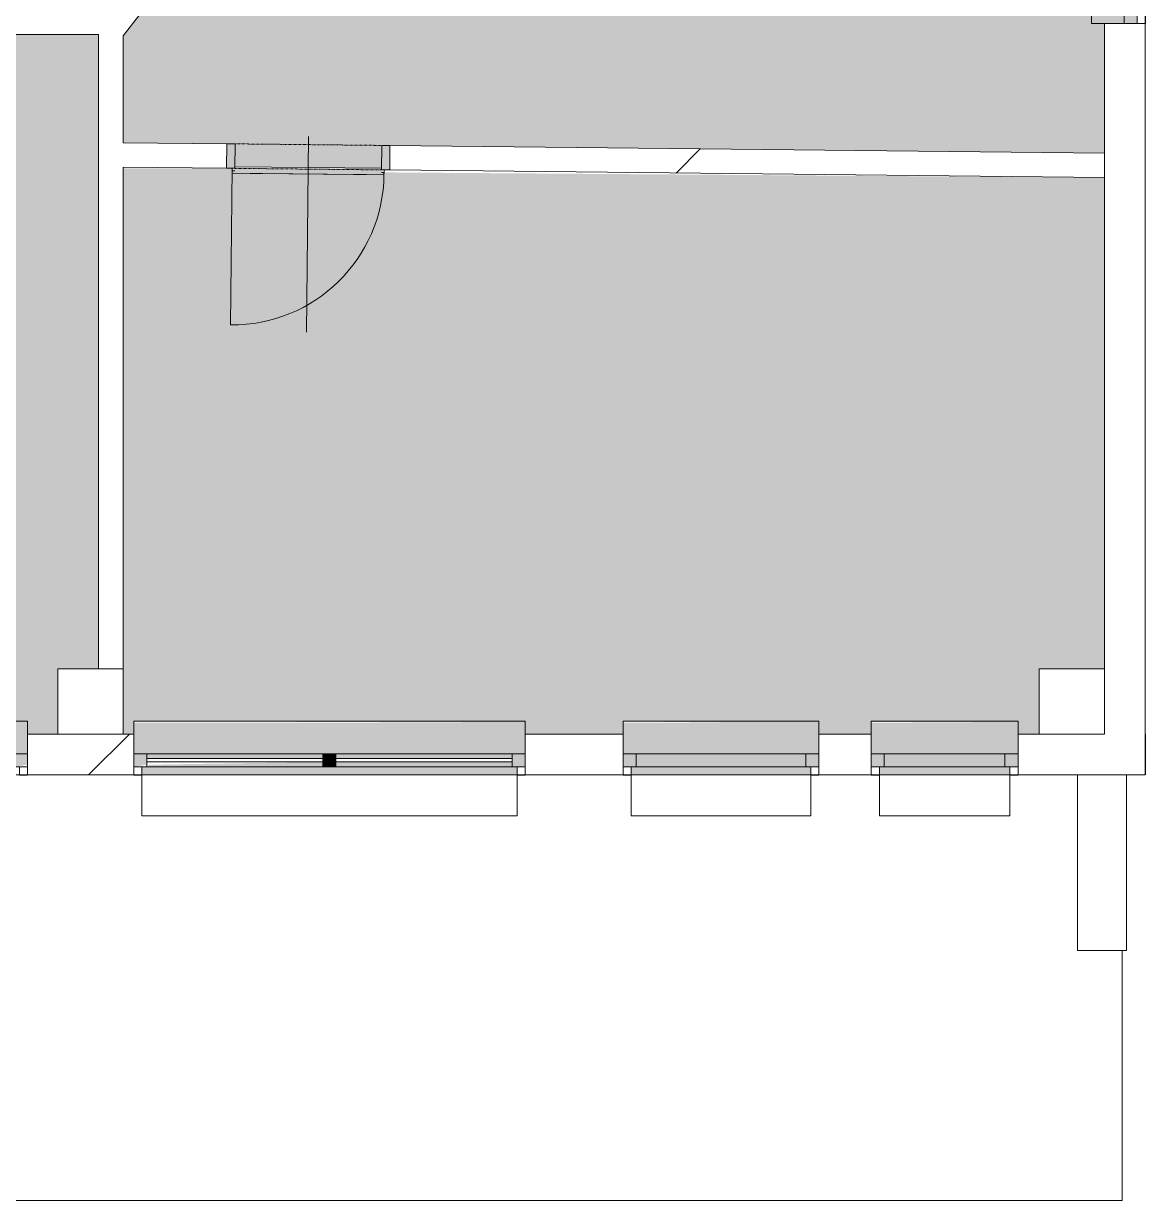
# Model space of a CAD drawing. Header units: millimetres. Extents: x -3281 to 232784, y -45352 to 20466.
# Drawn here: x 172682 to 179558, y -31577 to -24364 of the extents above; entities that cross this region are included whole.
import ezdxf

# ---------------------------------------------------------------- set-up
doc = ezdxf.new("R2010")
doc.units = ezdxf.units.MM
doc.linetypes.add('Čerchovaná se dvěma tečkami', pattern=[2.59, 1, -0.53, 0, -0.53, 0, -0.53])
for name, color, linetype, lineweight in [('A-DETL-THIN', 151, 'Continuous', 13), ('A-DOOR', 31, 'Continuous', 13), ('A-DOOR-FRAM', 31, 'Continuous', 25), ('A-FLOR', 192, 'Continuous', 13), ('A-GENM', 13, 'Continuous', 13), ('A-GLAZ', 151, 'Continuous', 13), ('A-WALL', 113, 'Continuous', 13), ('Q-SPCQ', 91, 'Continuous', 13), ('S-COLS', 52, 'Continuous', 13)]:
    doc.layers.add(name, color=color, linetype=linetype, lineweight=lineweight)
doc.layers.add('A-WALL-PATT', color=111, linetype='Continuous')
pattern_1 = [(45, (173081, -28969), (-5747.4, 5747.4), []), (360, (182239, -26277), (5747.4, 5747.4), [1016, -10478.7]), (45, (183255, -26277), (-5747.4, 5747.4), [1016, -7112]), (90, (183973, -25559), (-5747.4, 5747.4), [1016, -10478.7]), (135, (183973, -24543), (-5747.4, -5747.4), [1016, -7112]), (360, (182239, -23824.3), (5747.4, 5747.4), [1016, -10478.7]), (45, (181520.4, -24543), (-5747.4, 5747.4), [1016, -7112]), (90, (181520.4, -25559), (-5747.4, 5747.4), [1016, -10478.7]), (135, (182239, -26277), (-5747.4, -5747.4), [1016, -7112]), (45, (184902, -22895.5), (-5747.4, 5747.4), [2032, -6096])]
pattern_2 = [(45, (83167, 0), (-7184.2, 7184.2), []), (45, (86041, 0), (-7184.2, 7184.2), []), (45, (91788, 0), (-4310.5, 10057.9), [4064, -2032, 67.06, -1964.94])]

# ---------------------------------------------------------------- blocks, each defined once
blk = doc.blocks.new('OKNO_1k_nadsvetlik - OKNO_1k_nadsvetlik_1500x1800-1969463-Mapka _ závislý 11')
at = {"layer": 'A-GLAZ', "lineweight": 9}
h = blk.add_hatch(color=256, dxfattribs=at)
h.paths.add_polyline_path([(-750, -75), (-670, -75), (-670, 5), (-750, 5)])
h.paths.add_polyline_path([(670, -75), (750, -75), (750, 5), (670, 5)])
blk.add_hatch(color=256, dxfattribs=at).paths.add_polyline_path([(670, 5), (-670, 5), (-670, -75), (670, -75)])
for p, q in [((-750, 5), (-670, 5)), ((670, 5), (-670, 5)), ((-670, 5), (-670, -75)), ((670, 5), (750, 5)), ((670, -75), (670, 5)), ((-750, -75), (-700, -75)), ((-670, -75), (-750, -75)), ((-700, -126), (-750, -126)), ((-700, -75), (-700, -125)), ((-670, -75), (670, -75)), ((750, -75), (670, -75)), ((700, -75), (750, -75)), ((700, -125), (700, -75)), ((750, -126), (700, -126))]:
    blk.add_line(p, q, dxfattribs=at)
blk = doc.blocks.new('parapet s nosem_vnitní - parapet s nosem_vnitní-1280316-Mapka _ závislý 11')
at = {"layer": 'A-GENM', "lineweight": 9}
for points in [[(-750, 198.7), (-750, 190), (750, 198.7)], [(-750, 190), (-750, 0), (750, 0), (750, 190)]]:
    blk.add_hatch(color=151, dxfattribs=at).paths.add_polyline_path(points)
for p, q in [((750, 200), (-750, 200)), ((-750, 200), (-750, 190)), ((750, 200), (-750, 200)), ((-750, 120), (-750, 190)), ((750, 190), (750, 200)), ((750, 190), (750, 120))]:
    blk.add_line(p, q, dxfattribs=at)
blk = doc.blocks.new('OKNO_2k_nadsvetlik - OKNO_2k_nadsvetlik 2400 x 1850-1972488-Mapka _ závislý 11')
at = {"layer": 'A-GLAZ', "lineweight": 9}
h = blk.add_hatch(color=256, dxfattribs=at)
h.paths.add_polyline_path([(1129.1, 75), (1120, 75), (1129.1, -5), (1200, -5), (1200, 75)])
h.paths.add_polyline_path([(-1120, 75), (-1200, 62.3), (-1200, -5), (-1120, -5), (-1120, 62.3)])
h = blk.add_hatch(color=256, dxfattribs=at)
h.paths.add_polyline_path([(40, 75), (40, 45), (1120, 45), (1120, 75)])
h.paths.add_polyline_path([(-1120, 75), (-1120, 45), (-40, 45), (-40, 75), (-925, 75)])
h.paths.add_polyline_path([(-40, 25), (-1120, 25), (-1120, -5), (-40, -5)])
h.paths.add_polyline_path([(1120, 25), (40, 25), (40, -5), (1120, -5)])
blk.add_hatch(color=256, dxfattribs=at).paths.add_polyline_path([(-40, -5), (40, -5), (40, 75), (-40, 75)])
for p, q in [((-1150, 126), (-1200, 126)), ((-1200, 75), (-1150, 75)), ((-1120, 75), (-1200, 75)), ((-1150, 75), (-1150, 125)), ((-1120, -5), (-1120, 75)), ((-40, 75), (-1120, 75)), ((40, 75), (-40, 75)), ((-40, 75), (-40, -5)), ((1120, 75), (40, 75)), ((40, -5), (40, 75)), ((1200, 75), (1120, 75)), ((1120, 75), (1120, -5)), ((1200, 126), (1150, 126)), ((1150, 125), (1150, 75)), ((1150, 75), (1200, 75)), ((-40, 45), (-1120, 45)), ((-1120, 45), (-1120, 25)), ((-1120, 25), (-40, 25)), ((-40, 25), (-40, 45)), ((1120, 45), (40, 45)), ((40, 45), (40, 25)), ((40, 25), (1120, 25)), ((1120, 25), (1120, 45)), ((-1200, -5), (-1120, -5)), ((-1120, -5), (-40, -5)), ((-40, -5), (40, -5)), ((40, -5), (1120, -5)), ((1120, -5), (1200, -5))]:
    blk.add_line(p, q, dxfattribs=at)
blk = doc.blocks.new('parapet s nosem_vnitní - parapet s nosem_vnitní-V117-Mapka _ závislý 11')
at = {"layer": 'A-GENM', "lineweight": 9}
blk.add_hatch(color=151, dxfattribs=at).paths.add_polyline_path([(40, 0), (-1200, 0), (-1200, -190), (1200, -190), (1200, 0), (283.1, 0)])
for p, q in [((-1200, -190), (-1200, -120)), ((1200, -120), (1200, -190)), ((-1200, -190), (-1200, -200)), ((-1200, -200), (1200, -200)), ((-1200, -200), (1200, -200)), ((1200, -200), (1200, -190))]:
    blk.add_line(p, q, dxfattribs=at)
blk = doc.blocks.new('OKNO_2k_nadsvetlik - OKNO_2k_nadsvetlik 2400 x 1850-V118-Mapka _ závislý 11')
at = {"layer": 'A-GLAZ', "lineweight": 9}
h = blk.add_hatch(color=256, dxfattribs=at)
h.paths.add_polyline_path([(-1120, 75), (-1200, 75), (-1200, -5), (-1120, -5)])
h.paths.add_polyline_path([(1200, 75), (1120, 62.3), (1120, -5), (1200, -5), (1200, 62.3)])
h = blk.add_hatch(color=256, dxfattribs=at)
h.paths.add_polyline_path([(40, 75), (40, 45), (1120, 62.3), (1098, 75), (71, 75)])
h.paths.add_polyline_path([(-40, 75), (-1120, 75), (-1120, 45), (-40, 45)])
h.paths.add_polyline_path([(1120, 25), (40, 25), (40, -5), (1120, -5)])
h.paths.add_polyline_path([(-1120, 25), (-1120, -5), (-40, -5), (-40, 25)])
blk.add_hatch(color=256, dxfattribs=at).paths.add_polyline_path([(-40, -5), (40, -5), (40, 75), (-40, 75)])
for p, q in [((-1150, 126), (-1200, 126)), ((-1200, 75), (-1150, 75)), ((-1120, 75), (-1200, 75)), ((-1150, 75), (-1150, 125)), ((-1120, -5), (-1120, 75)), ((-40, 75), (-1120, 75)), ((40, 75), (-40, 75)), ((-40, 75), (-40, -5)), ((1120, 75), (40, 75)), ((40, -5), (40, 75)), ((1200, 75), (1120, 75)), ((1120, 75), (1120, -5)), ((1200, 126), (1150, 126)), ((1150, 125), (1150, 75)), ((1150, 75), (1200, 75)), ((-40, 45), (-1120, 45)), ((-1120, 45), (-1120, 25)), ((-1120, 25), (-40, 25)), ((-40, 25), (-40, 45)), ((1120, 45), (40, 45)), ((40, 45), (40, 25)), ((40, 25), (1120, 25)), ((1120, 25), (1120, 45)), ((-1200, -5), (-1120, -5)), ((-1120, -5), (-40, -5)), ((-40, -5), (40, -5)), ((40, -5), (1120, -5)), ((1120, -5), (1200, -5))]:
    blk.add_line(p, q, dxfattribs=at)
blk = doc.blocks.new('parapet_ext - parapet_ext-1801991-Mapka _ závislý 11')
at = {"layer": 'Q-SPCQ', "lineweight": 9}
blk.add_hatch(color=151, dxfattribs=at).paths.add_polyline_path([(-1150, 50), (-1150, 0), (1150, 0), (1150, 50), (-1120, 50)])
for p, q in [((-1150, 51), (-1150, 300)), ((-1150, 300), (1150, 300)), ((1150, 300), (1150, 51))]:
    blk.add_line(p, q, dxfattribs=at)
blk = doc.blocks.new('OKNO_1k_nadsvetlik - OKNO_1k_nadsvetlik_900 x 1850-1969447-Mapka _ závislý 11')
at = {"layer": 'A-GLAZ', "lineweight": 9}
h = blk.add_hatch(color=256, dxfattribs=at)
h.paths.add_polyline_path([(450, 75), (370, 75), (370, -5), (450, -5)])
h.paths.add_polyline_path([(-450, 75), (-450, -5), (-370, -5), (-370, 75)])
blk.add_hatch(color=256, dxfattribs=at).paths.add_polyline_path([(-370, 75), (-370, -5), (370, -5), (370, 75), (-267.1, 75)])
for p, q in [((-400, 126), (-450, 126)), ((-450, 75), (-400, 75)), ((-370, 75), (-450, 75)), ((-400, 75), (-400, 125)), ((370, 75), (-370, 75)), ((-370, 75), (-370, -5)), ((450, 75), (370, 75)), ((370, -5), (370, 75)), ((450, 126), (400, 126)), ((400, 125), (400, 75)), ((400, 75), (450, 75)), ((-450, -5), (-370, -5)), ((-370, -5), (370, -5)), ((370, -5), (450, -5))]:
    blk.add_line(p, q, dxfattribs=at)
blk = doc.blocks.new('parapet s nosem_vnitní - parapet s nosem_vnitní-V119-Mapka _ závislý 11')
at = {"layer": 'A-GENM', "lineweight": 9}
for points in [[(-267.1, 0), (-450, 0), (-450, -190), (450, -190), (450, 0), (370, 0)], [(-450, -190), (-450, -195), (-267.1, -190)]]:
    blk.add_hatch(color=151, dxfattribs=at).paths.add_polyline_path(points)
for p, q in [((-450, -190), (-450, -120)), ((450, -120), (450, -190)), ((-450, -190), (-450, -200)), ((-450, -200), (450, -200)), ((-450, -200), (450, -200)), ((450, -200), (450, -190))]:
    blk.add_line(p, q, dxfattribs=at)
blk = doc.blocks.new('parapet_ext - parapet_ext-V120-Mapka _ závislý 11')
at = {"layer": 'Q-SPCQ', "lineweight": 9}
blk.add_hatch(color=151, dxfattribs=at).paths.add_polyline_path([(-370, 50), (-400, 50), (-400, 0), (400, 0), (400, 50), (-267.1, 50)])
for p, q in [((-400, 51), (-400, 300)), ((-400, 300), (400, 300)), ((400, 300), (400, 51))]:
    blk.add_line(p, q, dxfattribs=at)
blk = doc.blocks.new('OKNO_1k_nadsvetlik - OKNO_1k_nadsvetlik_1200 x 1850-V121-Mapka _ závislý 11')
at = {"layer": 'A-GLAZ', "lineweight": 9}
h = blk.add_hatch(color=256, dxfattribs=at)
h.paths.add_polyline_path([(600, 75), (520, 75), (520, -5), (600, -5)])
h.paths.add_polyline_path([(-600, 75), (-600, -5), (-520, -5), (-520, 75)])
blk.add_hatch(color=256, dxfattribs=at).paths.add_polyline_path([(-520, 75), (-520, -5), (520, -5), (520, 75), (416.9, 75)])
for p, q in [((-550, 126), (-600, 126)), ((-600, 75), (-550, 75)), ((-520, 75), (-600, 75)), ((-550, 75), (-550, 125)), ((520, 75), (-520, 75)), ((-520, 75), (-520, -5)), ((600, 75), (520, 75)), ((520, -5), (520, 75)), ((600, 126), (550, 126)), ((550, 125), (550, 75)), ((550, 75), (600, 75)), ((-600, -5), (-520, -5)), ((-520, -5), (520, -5)), ((520, -5), (600, -5))]:
    blk.add_line(p, q, dxfattribs=at)
blk = doc.blocks.new('parapet s nosem_vnitní - parapet s nosem_vnitní-V122-Mapka _ závislý 11')
at = {"layer": 'A-GENM', "lineweight": 9}
for points in [[(600, 0), (-600, 0), (-600, -190), (600, -190), (600, -120)], [(-600, -190), (-600, -197.1), (416.9, -190)]]:
    blk.add_hatch(color=151, dxfattribs=at).paths.add_polyline_path(points)
for p, q in [((-600, -190), (-600, -120)), ((600, -120), (600, -190)), ((-600, -190), (-600, -200)), ((-600, -200), (600, -200)), ((-600, -200), (600, -200)), ((600, -200), (600, -190))]:
    blk.add_line(p, q, dxfattribs=at)
blk = doc.blocks.new('parapet_ext - parapet_ext-V116-Mapka _ závislý 11')
at = {"layer": 'Q-SPCQ', "lineweight": 9}
blk.add_hatch(color=151, dxfattribs=at).paths.add_polyline_path([(-520, 50), (-550, 50), (-550, 0), (550, 0), (550, 50), (-194.7, 50)])
for p, q in [((-550, 51), (-550, 300)), ((-550, 300), (550, 300)), ((550, 300), (550, 51))]:
    blk.add_line(p, q, dxfattribs=at)
blk = doc.blocks.new('DVERE_1k_oblozka - DD03_01_900x1970_koupelna-V150-Mapka _ závislý 11')
at = {"layer": 'A-DOOR', "lineweight": 9}
h = blk.add_hatch(color=151, dxfattribs=at)
h.paths.add_polyline_path([(500, -72.1), (500, 77.9), (450, 77.9), (450, -72.1)])
h.paths.add_polyline_path([(-450, -72.1), (-450, 77.9), (-500, 77.9), (-500, -72.1)])
blk.add_hatch(color=151, dxfattribs=at).paths.add_polyline_path([(465, -102.1), (443.3, -62.1), (-450, -72.1), (-465, -102.1)])
for p, q in [((-500, 77.9), (-450, 77.9)), ((-500, -72.1), (-500, 77.9)), ((-450, 77.9), (-450, -72.1)), ((0, 127.9), (0, -1072.1)), ((450, 77.9), (500, 77.9)), ((450, -72.1), (450, 77.9)), ((500, 77.9), (500, -72.1)), ((-450, -62.1), (450, -62.1)), ((-450, -72.1), (-500, -72.1)), ((-465, -72.1), (-465, -1032.1)), ((-465, -87.1), (-450, -87.1)), ((-465, -102.1), (-465, -87.1)), ((-450, -87.1), (-465, -87.1)), ((465, -102.1), (-465, -102.1)), ((355, -102.1), (-355, -102.1)), ((500, -72.1), (450, -72.1)), ((450, -87.1), (465, -87.1)), ((465, -102.1), (465, -72.1)), ((465, -87.1), (465, -102.1)), ((465, -102.1), (465, -87.1))]:
    blk.add_line(p, q, dxfattribs=at)
at = {"layer": 'A-DOOR', "linetype": 'Čerchovaná se dvěma tečkami', "lineweight": 9}
for p, q in [((-450, 77.9), (450, 77.9)), ((-450, -72.1), (450, -72.1))]:
    blk.add_line(p, q, dxfattribs=at)
at = {"layer": 'A-DOOR', "lineweight": 9}
blk.add_arc((-465, -102.1), 930, 270, 0, dxfattribs=at)
at = {"layer": 'A-DOOR-FRAM', "lineweight": 9}
for p, q in [((-500, 77.9), (-450, 77.9)), ((-450, 77.9), (-450, -72.1)), ((450, -72.1), (450, 77.9)), ((500, 77.9), (450, 77.9)), ((-450, -72.1), (-500, -72.1)), ((450, -72.1), (500, -72.1))]:
    blk.add_line(p, q, dxfattribs=at)

msp = doc.modelspace()

# ---------------------------------------------------------------- hatches: boundary and pattern name
at = {"layer": 'A-FLOR'}
h = msp.add_hatch(color=151, dxfattribs=at)
h.paths.add_polyline_path([(153597.1, -30076.6), (153597.1, -29899.5), (154797.1, -29906.6), (154797.1, -30076.6), (154906.8, -30076.6), (154906.8, -29535.6), (155306.8, -29535.6), (155306.8, -24894.3), (154516.8, -24909.3), (154514.7, -24924.3), (153716.8, -24909.3), (153701.8, -24894.3), (153106.8, -24894.3), (153106.8, -30076.6)])
h.paths.add_polyline_path([(142907.4, -30046.6), (142867.3, -26558.1), (144656.3, -25126.8), (144458.2, -24954.6), (144437.5, -24943.5), (143833.6, -24295.7), (143833.2, -24274.5), (143417.7, -23844.3), (143417.7, -23917.4), (143017.7, -23917.4), (143016, -23667.4), (140267.7, -23699.3), (140267.7, -30046.6), (140416.8, -30046.6), (140416.8, -29896.9), (142816.8, -29906.6), (142816.8, -30046.6), (142867.3, -30046.6)])
h.paths.add_polyline_path([(137416.8, -30046.6), (137416.8, -29901.6), (138316.8, -29906.6), (138316.8, -30046.6), (138616.8, -30046.6), (138616.8, -29899.5), (139816.8, -29906.6), (139816.8, -30046.6), (140117.7, -30046.6), (140117.7, -23684), (139400.2, -23708.3), (139395, -23718.2), (138495, -23703.2), (138494.9, -23693.3), (137328.6, -23700), (137328.6, -23970), (136908.6, -23970), (136908.6, -24139.3), (136987.3, -24139.3), (136978.6, -25639.3), (136908.6, -25639.3), (136908.6, -29535.6), (137308.6, -29535.6), (137327.3, -30046.6)])
h.paths.add_polyline_path([(146031.8, -30046.6), (146031.9, -30046.6), (146031.8, -25176.6), (145796.8, -25191.6), (145796.8, -25206.6), (144896.8, -25191.6), (144881.8, -25176.6), (144846.8, -25176.6), (144834.2, -25176.6), (143018.2, -26629.6), (143057.7, -29676.6), (143417.7, -29676.6), (143417.7, -29896.9), (145816.8, -29906.6), (145816.8, -30046.6)])
h.paths.add_polyline_path([(146416.8, -30046.6), (146416.8, -29896.9), (148816.8, -29906.6), (148816.8, -30046.6), (148911.6, -30042), (148911.6, -29676.6), (149161.6, -29676.6), (149161.6, -26754.6), (147424.4, -25176.6), (147326.8, -25191.6), (147326.8, -25206.6), (146426.8, -25191.6), (146411.8, -25176.6), (146195.4, -25176.6), (146195.4, -30046.6)])
h.paths.add_polyline_path([(149311.6, -30046.6), (149406.8, -30042), (149406.8, -29846.9), (153006.8, -29846.9), (153006.8, -23686.6), (149304, -23686.6), (149304, -23936.6), (148904, -23936.6), (148904, -23710.4), (148375.2, -24289.8), (148365.1, -24311.6), (147734.8, -24932.5), (147719.1, -24937.4), (147575.3, -25101.6), (149311.6, -26688.5), (149311.6, -30042)])
h.paths.add_polyline_path([(177876.8, -28719.3), (177876.8, -28644.3), (178776.8, -28649.3), (178776.8, -28719.3), (178906.8, -28719.3), (178906.8, -28319.3), (179306.8, -28319.3), (179306.8, -25308.2), (174876.3, -25276.5), (174890.9, -25291.4), (173976.1, -25266.7), (173960.9, -25251.5), (173291.8, -25251.1), (173291.8, -28719.3), (173356.8, -28719.3), (173356.8, -28639.6), (175756.8, -28649.3), (175756.8, -28719.3), (176356.8, -28719.3), (176356.8, -28642.2), (177556.8, -28649.3), (177556.8, -28719.3)])
h.paths.add_polyline_path([(169866.8, -28719.3), (169866.8, -25759.3), (170006.8, -25759.3), (170002.2, -24859.3), (169866.8, -24859.3), (169866.8, -24281.8), (169893.9, -24281.8), (169054.8, -23477.1), (169142.8, -23367.5), (168502.1, -22753.1), (168405.2, -22854.1), (168228.1, -22684.3), (166897.1, -22684.3), (166897.1, -22434.3), (166517.1, -22434.3), (166517.1, -22294.3), (165717.1, -22294.3), (165717.1, -22434.3), (164671.8, -22434.3), (164671.8, -22294.3), (163871.8, -22294.3), (163871.8, -22434.3), (163486.8, -22434.3), (163486.8, -22684.3), (163191.8, -22684.3), (163191.8, -28589.6), (166766.8, -28599.3), (166766.8, -28719.3), (166891.8, -28719.3), (166891.8, -28319.3), (167291.8, -28338.8), (167296.7, -28719.3), (167406.8, -28719.3), (167406.8, -28639.6), (169806.8, -28649.3), (169806.8, -28719.3)])
h.paths.add_polyline_path([(170306.8, -28719.3), (170306.8, -28639.6), (172706.8, -28649.3), (172706.8, -28719.3), (172891.8, -28719.3), (172891.8, -28319.3), (173141.8, -28319.3), (173141.8, -24431.8), (170016.8, -24431.8), (170031.8, -24859.3), (170046.8, -24859.3), (170031.8, -25759.3), (170016.8, -25774.3), (170016.8, -28719.3)])
h.paths.add_polyline_path([(162566.8, -28719.3), (163091.8, -28719.3), (163091.8, -23677.1), (162476, -23682.1), (162490.3, -23696.9), (161675.6, -23668), (161660.4, -23652.8), (161295.5, -23652.2), (161295.5, -23956.6), (160867.3, -23956.6), (160856.8, -26068), (160856.8, -28319.3), (161256.8, -28338.8), (161256.8, -28719.3), (161366.8, -28719.3), (161366.8, -28642.2), (162566.8, -28649.3)])
h.paths.add_polyline_path([(174876.3, -25251.2), (174877.8, -25111.2), (179306.8, -25158.2), (179306.8, -24364.3), (179228.2, -24364.3), (179236.8, -22864.3), (179306.8, -22864.3), (179306.8, -22684.3), (178906.8, -22684.3), (178906.5, -22468.2), (174864, -22420.6), (174688.8, -22682.2), (174691, -22691.6), (174113.5, -23401.6), (174097.2, -23405.3), (173291.8, -24439.5), (173291.8, -25094.4), (173977.8, -25101.7), (173977.8, -25241.7), (174876.2, -25251.2)])
h.paths.add_polyline_path([(155566.8, -25069.3), (155566.8, -24889.3), (160756.8, -24889.3), (160754.7, -23646.6), (155407.1, -23646.6), (155407.2, -24889.3), (155557.1, -24894.3), (155564.1, -25019.3)])
h.paths.add_polyline_path([(146031.8, -25026.6), (147435.1, -25015.6), (148863.3, -23536.6), (152806.8, -23536.6), (152806.8, -23166.6), (153106.8, -23166.6), (153106.8, -24794.3), (155306.8, -24794.3), (155306.8, -23937.5), (154907.2, -23937.5), (154907.2, -23527.5), (156504.3, -23527.4), (156504.3, -22376.5), (160144.3, -22376.5), (160144.7, -21816.5), (161204.3, -21816.5), (161197.5, -23436.6), (160765.5, -23436.6), (160765.5, -23536.6), (161677.6, -23553.1), (161677.6, -23643), (162476.2, -23643), (162477.5, -23566.6), (163091.8, -23566.6), (163091.8, -22684.3), (163066.8, -22684.3), (163066.8, -22234.3), (163486.8, -22234.3), (163486.8, -22284.3), (163871.8, -22269.3), (163871.8, -22254.3), (164671.8, -22269.3), (164686.8, -22284.3), (165717.1, -22269.3), (165717.1, -22254.3), (166517.1, -22269.3), (166532.1, -22284.3), (167297.1, -22284.3), (167297.1, -22534.3), (168288.4, -22534.3), (168519.4, -22735.1), (168541.1, -22735.1), (169169, -23358), (169169, -23378.8), (170110.6, -24281.8), (173224.5, -24281.8), (174008.9, -23303), (174119.6, -23360.3), (174636.4, -22668.2), (174548.1, -22582.1), (174699, -22354.9), (174705.7, -21754.2), (174795.7, -21754.2), (174795.7, -20955.1), (174714.6, -20954.2), (174715.1, -20379.5), (174681.4, -20379.1), (174681.4, -19225.7), (174656.4, -19225.7), (174656.4, -19175.3), (174581.6, -19175.3), (174566.6, -18955.3), (174551.6, -18955.3), (174566.6, -18355.3), (174581.6, -18340.3), (174581.6, -17238.3), (171633.1, -17238.3), (171632.6, -17408.3), (170607, -17408.3), (170607, -17535.4), (169407, -17528.3), (169407, -17408.3), (169168.7, -17408.3), (169193.5, -20310.9), (168406.9, -20303.3), (168406.9, -20200.9), (167606.9, -20200.9), (167606.9, -20310.9), (164215.6, -20331.7), (163157, -20353.9), (163157, -20188), (162767, -20188), (162767, -20098), (161967, -20098), (161967, -20188), (160927, -20188), (160920.5, -17808.3), (160794, -17808.3), (160794, -17238.3), (158542.4, -17238.3), (158557.4, -17851.9), (158572.4, -17851.9), (158557.4, -18651.9), (158542.4, -18666.9), (158557.4, -19775.4), (158572.4, -19775.4), (158557.4, -20375.4), (158542.4, -20390.4), (158542.4, -20656.9), (156439.7, -20656.9), (156439.7, -20280.9), (156290.7, -20295.9), (156290.7, -20310.9), (155690.7, -20295.9), (155675.7, -20280.9), (155276.6, -20280.9), (155276.6, -21508.2), (154627, -21526.2), (154624, -21538.2), (154024, -21523.2), (154009, -21508.2), (152297, -21526.2), (152309, -21538.2), (151694, -21523.2), (151679, -21508.2), (151544, -21526.2), (151544, -21748.2), (150680.2, -21748.2), (150680.2, -21658.2), (149780.2, -21658.2), (149780.2, -21748.2), (146590, -21748.2), (144967.7, -20300.6), (144967.7, -18728.2), (144694.7, -18728.2), (144694.7, -18805.2), (143494.7, -18798.2), (143494.7, -18728.2), (143417.7, -18728.2), (143417.7, -20625.8), (143327.7, -20625.8), (143327.7, -21425.8), (143417.7, -21425.8), (143417.7, -21715.8), (138497.7, -21715.8), (138494.9, -22135.8), (136908.6, -22135.8), (136908.6, -22265.8), (136668.6, -22265.8), (136679.6, -23165.8), (136908.6, -23165.8), (136914.7, -23552.4), (138494.1, -23543.6), (138497.7, -23683.3), (139394.9, -23678.2), (139395, -23538.2), (141289.3, -23527.3), (141289.3, -23362.9), (141513.4, -23361.6), (141514.4, -23526), (143417.7, -23517.4), (143417.7, -23628.3), (144768, -25026.6), (145846.8, -25026.6)])
h.paths.add_polyline_path([(173224.5, -22689.3), (172906.8, -22689.3), (172906.8, -22289.3), (173306.8, -22289.3), (173291.8, -22689.3)])
h.paths.add_polyline_path([(174864, -22420.6), (174863.6, -22388.8), (174850.9, -22401)])
h.paths.add_polyline_path([(178906.8, -22318.2), (178906.8, -22284.3), (179306.8, -22269.9), (179306.8, -20426.5), (177789.8, -20479.4), (174820.3, -20443), (174835.5, -20949.7), (174844.6, -20955.5), (174820.7, -21755.5), (174805.5, -21770.6), (174805.1, -22269.9), (178891.5, -22318)])
h.paths.add_polyline_path([(149780.2, -21648.2), (149780.2, -21618.2), (150680.2, -21633.2), (150695.2, -21648.2), (151444, -21648.2), (151444, -18728.2), (150664.7, -18728.2), (150664.7, -18805.2), (149464.7, -18798.2), (149464.7, -18728.2), (149304, -18728.2), (149304, -19128.2), (148904, -19128.2), (148904, -18728.2), (148564.7, -18728.2), (148564.7, -18805.2), (147364.7, -18798.2), (147364.7, -18728.2), (146464.7, -18728.2), (146464.7, -18805.2), (145264.7, -18798.2), (145264.7, -18728.2), (145117.7, -18728.2), (145117.7, -20233.4), (146647.2, -21598.2), (149435.2, -21618.2), (149435.2, -21648.2), (149765.2, -21648.2)])
h.paths.add_polyline_path([(141617.7, -21565.8), (143317.7, -21565.4), (143302.7, -21425.8), (143287.7, -21425.8), (143302.7, -20625.8), (143317.7, -20610.8), (143317.7, -19128.2), (143017.7, -19128.2), (143017.7, -18728.2), (141617.7, -18728.2), (141621.1, -20311.1), (141642.7, -20311.1), (141621.1, -20411.9), (141617.7, -20411.9), (141617.7, -21565.4)])
h.paths.add_polyline_path([(154624, -21498.2), (154624, -21408.2), (154769, -21408.2), (154756.5, -19988.2), (154624, -20003.2), (154624, -20018.2), (154024, -20003.2), (154009, -19988.2), (153194, -19988.2), (153194, -21408.2), (154024, -21408.2), (154024, -21498.2), (154514.7, -21498.2)])
h.paths.add_polyline_path([(152294, -21498.2), (152309, -21408.2), (153094, -21408.2), (153094, -19988.2), (152294, -20003.2), (152294, -20018.2), (151694, -20003.2), (151679, -19988.2), (151544, -20003.2), (151544, -21408.2), (151694, -21408.2), (151694, -21498.2), (151891.4, -21498.2)])
h.paths.add_polyline_path([(155016.6, -21408.2), (155196.3, -21408.2), (155176.6, -20280.9), (154869, -20280.9), (154869, -21408.2), (154977.1, -21408.2)])
h.paths.add_polyline_path([(157705.3, -20556.9), (158442.4, -20556.9), (158442.4, -20375.4), (158532.4, -20375.4), (158532.4, -19775.4), (158442.4, -19775.4), (158442.4, -19336.9), (157444.7, -19336.9), (157459.7, -19791.9), (157474.7, -19791.9), (157459.7, -20391.9), (157444.7, -20402), (157444.7, -20556.9)])
h.paths.add_polyline_path([(157344.7, -20556.9), (157344.7, -20391.9), (157434.7, -20391.9), (157434.7, -19791.9), (157344.7, -19791.9), (157344.7, -19336.9), (156539.7, -19336.9), (156539.7, -20556.9)])
h.paths.add_polyline_path([(177789.8, -20379.4), (179306.8, -20315.3), (177593.7, -20329.1), (177617.2, -20377.3)])
h.paths.add_polyline_path([(155999.4, -20270.9), (156290.7, -20270.9), (156290.7, -20180.9), (156439.7, -20180.9), (156439.7, -19236.9), (156849.7, -19236.9), (156849.7, -17626.9), (155282.5, -17626.9), (155282.5, -17888.3), (154883, -17888.3), (154907.2, -18728.2), (155407.2, -18728.2), (155407.2, -18867.5), (155541.8, -18867.5), (155556.8, -20180.9), (155690.7, -20180.9), (155690.7, -20270.9)])
h.paths.add_polyline_path([(163277, -20231.3), (165203.3, -20190.9), (165203.3, -17408.3), (164918.8, -17408.3), (164918.8, -17535.4), (163718.8, -17528.3), (163718.8, -17408.3), (163118.8, -17408.3), (163118.8, -17535.4), (161918.8, -17528.3), (161918.8, -17408.3), (161417, -17408.3), (161417, -20088), (161967, -20073), (161967, -20058), (162767, -20073), (162782, -20088), (163277, -20088), (163277, -20191)])
h.paths.add_polyline_path([(165303.3, -20190.9), (167606.9, -20175.9), (167606.9, -20160.9), (168406.9, -20175.9), (168421.9, -20190.9), (168833.2, -20190.9), (168834.2, -20053.3), (169017.2, -20051.2), (168993.7, -17408.3), (168777, -17408.3), (168777, -17535.4), (167577, -17528.3), (167577, -17408.3), (167256.3, -17408.3), (167256.3, -17808.3), (166856.3, -17808.3), (166856.3, -17408.3), (166727, -17408.3), (166727, -17535.4), (165527, -17528.3), (165527, -17408.3), (165303.3, -17408.3), (165303.3, -19255.3)])
h.paths.add_polyline_path([(155376.1, -20180.9), (155441.8, -20180.9), (155441.8, -18967.5), (155407.2, -18967.5), (155407.2, -19138.2), (154907.2, -19138.2), (154886.9, -18967.5), (154686.9, -18967.5), (154686.9, -18728.2), (154456.7, -18733.3), (154456.7, -18805.2), (153306.7, -18798.2), (153306.7, -18728.2), (153194, -18728.2), (153194, -19888.2), (154869, -19888.2), (154869, -20180.9), (155276.6, -20180.9)])
h.paths.add_polyline_path([(152324, -19888.2), (152944, -19888.2), (152944, -18728.2), (152764.7, -18728.2), (152764.7, -18805.2), (151564.7, -18798.2), (151544, -19888.2), (152294, -19888.2)])
h.paths.add_polyline_path([(156949.7, -19236.9), (158442.4, -19236.9), (158442.4, -18651.9), (158532.4, -18651.9), (158532.4, -17851.9), (158442.4, -17851.9), (158442.4, -17626.9), (156949.7, -17626.9), (156949.7, -19181.1)])
h.paths.add_polyline_path([(141517.7, -19113.6), (141517.7, -19071.9), (138725.9, -19113.6), (140414.7, -19113.6)])
h.paths.add_polyline_path([(174681.4, -18955.3), (174681.4, -18355.3), (174591.6, -18355.3), (174591.6, -18955.3)])
h.paths.add_polyline_path([(137328.6, -18911.2), (141517.7, -18871.9), (141517.7, -18728.2), (137328.6, -18730), (137328.6, -18909.7)])
h.paths.add_polyline_path([(178906.8, -17927.7), (179306.8, -17927.7), (179306.8, -17888.3), (178906.8, -17888.3), (178906.8, -17488.3), (174681.6, -17488.3), (174681.6, -17927.7), (178452.3, -17927.7)])
h.paths.add_polyline_path([(172893, -17888.3), (172893, -17488.3), (173293, -17488.3), (173293, -17888.3)])
h.paths.add_polyline_path([(155999.4, -17526.9), (158442.4, -17526.9), (158442.4, -17238.3), (154880.1, -17251.3), (154882.5, -17488.3), (155282.5, -17488.3), (155282.5, -17526.9)])
h.paths.add_polyline_path([(161314, -17488.3), (161314.3, -17468.2), (161314, -17468.1)])
at = {"layer": 'A-WALL-PATT', "lineweight": 9}
h = msp.add_hatch(dxfattribs=at)
h.set_pattern_fill('FP_210', color=256, angle=45, style=0, pattern_type=2)
h.set_pattern_definition([(135, (179557, -20105), (-5747, -5747), []), (90, (176864.7, -10947), (-5747.4, 5747.4), [1016, -10478.7]), (135, (176865, -9931), (-5747.4, -5747.4), [1016, -7112]), (180, (176146, -9213), (-5747.4, -5747.4), [1016, -10478.7]), (225, (175130, -9213), (5747.4, -5747.4), [1016, -7112]), (90, (174412, -10947), (-5747.4, 5747.4), [1016, -10478.7]), (135, (175130, -11666), (-5747.4, -5747.4), [1016, -7112]), (180, (176146, -11665.6), (-5747.4, -5747.4), [1016, -10478.7]), (225, (176865, -10947), (5747.4, -5747.4), [1016, -7112]), (135, (173483, -8284), (-5747.4, -5747.4), [2032, -6096])])
h.paths.add_polyline_path([(179556.8, -28719.3), (179556.8, -24364.3), (179306.8, -24364.3), (179306.8, -28719.3), (179531.8, -28719.3)])
h.paths.add_polyline_path([(179556.8, -22864.3), (179556.8, -17238.3), (179306.8, -17238.3), (179306.8, -22864.3)])
h = msp.add_hatch(dxfattribs=at)
h.set_pattern_fill('FP_166', color=256, style=0, pattern_type=2)
h.set_pattern_definition([(45, (83167, 0), (-4242.64, 4242.64), [])])
h.paths.add_polyline_path([(179306.8, -25308.2), (179306.8, -25158.2), (174927.8, -25111.7), (174927.8, -25261.7), (179190.5, -25306.9)])
h.paths.add_polyline_path([(173926.2, -25251.1), (173926.2, -25101.1), (173291.8, -25101.1), (173291.8, -25244.4)])
h = msp.add_hatch(dxfattribs=at)
h.set_pattern_fill('FP_209', color=256, angle=45, style=0, pattern_type=2)
h.set_pattern_definition(pattern_1)
h.paths.add_polyline_path([(179556.8, -28969.3), (179556.8, -28719.3), (178776.8, -28719.3), (178776.8, -28969.3), (179441.8, -28969.3)])
h.paths.add_polyline_path([(160856.8, -28969.3), (161366.8, -28969.3), (161366.8, -28719.3), (160856.8, -28719.3)])
h.paths.add_polyline_path([(163091.8, -28969.3), (163166.8, -28969.3), (163166.8, -28719.3), (162566.8, -28719.3), (162566.8, -28969.3)])
h.paths.add_polyline_path([(167291.8, -28969.3), (167406.8, -28969.3), (167406.8, -28719.3), (166766.8, -28719.3), (166766.8, -28969.3), (167041.8, -28969.3)])
h.paths.add_polyline_path([(177556.8, -28969.3), (177876.8, -28969.3), (177876.8, -28719.3), (177556.8, -28719.3)])
h.paths.add_polyline_path([(169866.8, -28969.3), (170306.8, -28969.3), (170306.8, -28719.3), (169806.8, -28719.3), (169806.8, -28969.3)])
h.paths.add_polyline_path([(176356.8, -28969.3), (176356.8, -28719.3), (175756.8, -28719.3), (175756.8, -28969.3)])
h.paths.add_polyline_path([(173291.8, -28969.3), (173356.8, -28969.3), (173356.8, -28719.3), (172706.8, -28719.3), (172706.8, -28969.3), (172891.8, -28969.3)])
h = msp.add_hatch(dxfattribs=at)
h.set_pattern_fill('FP_209', color=256, angle=45, style=0, pattern_type=2)
h.set_pattern_definition(pattern_1)
h.paths.add_polyline_path([(179557.6, -28969.3), (179556.8, -28719.3), (179556.8, -28969.3)])
h = msp.add_hatch(dxfattribs=at)
h.set_pattern_fill('FP_220', color=256, angle=45, style=0, pattern_type=2)
h.set_pattern_definition([(315, (179142, -32380.5), (5747, 5747), []), (270, (181834, -41538.4), (5747.4, -5747.4), [1016, -10478.7]), (315, (181834, -42554), (5747.4, 5747.4), [1016, -7112]), (360, (182552.4, -43273), (5747.4, 5747.4), [1016, -10478.7]), (45, (183568.4, -43273), (-5747.4, 5747.4), [1016, -7112]), (270, (184287, -41538.4), (5747.4, -5747.4), [1016, -10478.7]), (315, (183568.4, -40820), (5747.4, 5747.4), [1016, -7112]), (360, (182552.4, -40820), (5747.4, 5747.4), [1016, -10478.7]), (45, (181834, -41538), (-5747.4, 5747.4), [1016, -7112]), (315, (185216, -44202), (5747.4, 5747.4), [2032, -6096])])
h.paths.add_polyline_path([(179141.8, -30044.3), (179441.8, -30044.3), (179441.8, -28969.3), (179141.8, -28969.3)])
at = {"layer": 'S-COLS', "lineweight": 9}
h = msp.add_hatch(dxfattribs=at)
h.set_pattern_fill('FP_223', color=256, style=0, pattern_type=2)
h.set_pattern_definition(pattern_2)
h.paths.add_polyline_path([(173141.8, -28719.3), (173291.8, -28719.3), (173291.8, -28319.3), (172891.8, -28338.8), (172891.8, -28719.3)])
h = msp.add_hatch(dxfattribs=at)
h.set_pattern_fill('FP_223', color=256, style=0, pattern_type=2)
h.set_pattern_definition(pattern_2)
h.paths.add_polyline_path([(179306.8, -28719.3), (179306.8, -28319.3), (178906.8, -28338.8), (178906.8, -28719.3)])

# ---------------------------------------------------------------- linework, layer by layer
at = {"layer": 'A-DETL-THIN', "lineweight": 9}
for p, q in [((179556.8, -28969.3), (179556.8, -17142.7)), ((160606.8, -28969.3), (179556.8, -28969.3))]:
    msp.add_line(p, q, dxfattribs=at)
at = {"layer": 'A-FLOR', "lineweight": 9}
for p, q in [((179415.4, -31576.8), (179415.4, -30044.3)), ((166741.8, -31576.8), (179415.4, -31576.8))]:
    msp.add_line(p, q, dxfattribs=at)
at = {"layer": 'A-WALL', "lineweight": 9}
for p, q in [((173291.8, -24439.5), (174074.4, -23434.6)), ((179306.8, -24364.3), (179306.8, -28719.3)), ((179556.8, -24364.3), (179306.8, -24364.3)), ((179556.8, -28719.3), (179556.8, -24364.3)), ((170016.8, -24431.8), (173141.8, -24431.8)), ((173141.8, -24431.8), (173141.8, -28319.3)), ((173291.8, -25094.4), (173291.8, -24439.5)), ((173927.8, -25101.1), (173291.8, -25094.4)), ((179306.8, -25158.2), (174927.8, -25111.7)), ((173291.8, -28319.3), (173291.8, -25244.4)), ((173291.8, -25244.4), (173926.2, -25251.1)), ((174926.2, -25261.7), (179306.8, -25308.2)), ((173141.8, -28319.3), (173291.8, -28319.3)), ((172706.8, -28719.3), (172706.8, -28969.3)), ((173356.8, -28719.3), (172706.8, -28719.3)), ((173356.8, -28969.3), (173356.8, -28719.3)), ((176356.8, -28719.3), (175756.8, -28719.3)), ((175756.8, -28719.3), (175756.8, -28969.3)), ((176356.8, -28969.3), (176356.8, -28719.3)), ((177876.8, -28719.3), (177556.8, -28719.3)), ((177556.8, -28719.3), (177556.8, -28969.3)), ((177876.8, -28969.3), (177876.8, -28719.3)), ((178776.8, -28719.3), (178776.8, -28969.3)), ((179306.8, -28719.3), (178776.8, -28719.3)), ((179557.6, -28719.3), (179556.8, -28719.3)), ((179557.6, -28969.3), (179557.6, -28719.3)), ((172706.8, -28969.3), (173356.8, -28969.3)), ((175756.8, -28969.3), (176356.8, -28969.3)), ((177556.8, -28969.3), (177876.8, -28969.3)), ((178776.8, -28969.3), (179141.8, -28969.3)), ((179141.8, -28969.3), (179141.8, -30044.3)), ((179441.8, -28969.3), (179556.8, -28969.3)), ((179441.8, -30044.3), (179441.8, -28969.3)), ((179141.8, -30044.3), (179441.8, -30044.3))]:
    msp.add_line(p, q, dxfattribs=at)
at = {"layer": 'S-COLS', "lineweight": 9}
for p, q in [((173141.8, -28319.3), (172891.8, -28319.3)), ((172891.8, -28319.3), (172891.8, -28719.3)), ((173291.8, -28319.3), (173141.8, -28319.3)), ((173291.8, -28719.3), (173291.8, -28319.3)), ((179306.8, -28319.3), (178906.8, -28319.3)), ((178906.8, -28319.3), (178906.8, -28719.3)), ((179306.8, -28719.3), (179306.8, -28319.3)), ((172891.8, -28719.3), (173291.8, -28719.3)), ((178906.8, -28719.3), (179306.8, -28719.3))]:
    msp.add_line(p, q, dxfattribs=at)

# ---------------------------------------------------------------- block references
at = {"layer": 'A-DOOR', "lineweight": 9, "rotation": 359.3925975847595}
msp.add_blockref('DVERE_1k_oblozka - DD03_01_900x1970_koupelna-V150-Mapka _ závislý 11', (174427, -25184.3), dxfattribs=at)
at = {"layer": 'A-GENM', "lineweight": 9}
for name, p, rotation in [('parapet s nosem_vnitní - parapet s nosem_vnitní-1280316-Mapka _ závislý 11', (179426.8, -23614.3), 90.00000000000017), ('parapet s nosem_vnitní - parapet s nosem_vnitní-V117-Mapka _ závislý 11', (171506.8, -28839.3), 180), ('parapet s nosem_vnitní - parapet s nosem_vnitní-V117-Mapka _ závislý 11', (174556.8, -28839.3), 180), ('parapet s nosem_vnitní - parapet s nosem_vnitní-V122-Mapka _ závislý 11', (176956.8, -28839.3), 180), ('parapet s nosem_vnitní - parapet s nosem_vnitní-V119-Mapka _ závislý 11', (178326.8, -28839.3), 180)]:
    msp.add_blockref(name, p, dxfattribs=dict(at, rotation=rotation))
at = {"layer": 'A-GLAZ', "lineweight": 9}
for name, p, rotation in [('OKNO_1k_nadsvetlik - OKNO_1k_nadsvetlik_1500x1800-1969463-Mapka _ závislý 11', (179431.8, -23614.3), 90.00000000000017), ('OKNO_2k_nadsvetlik - OKNO_2k_nadsvetlik 2400 x 1850-1972488-Mapka _ závislý 11', (171506.8, -28844.3), 180), ('OKNO_2k_nadsvetlik - OKNO_2k_nadsvetlik 2400 x 1850-V118-Mapka _ závislý 11', (174556.8, -28844.3), 180), ('OKNO_1k_nadsvetlik - OKNO_1k_nadsvetlik_1200 x 1850-V121-Mapka _ závislý 11', (176956.8, -28844.3), 180), ('OKNO_1k_nadsvetlik - OKNO_1k_nadsvetlik_900 x 1850-1969447-Mapka _ závislý 11', (178326.8, -28844.3), 180)]:
    msp.add_blockref(name, p, dxfattribs=dict(at, rotation=rotation))
at = {"layer": 'Q-SPCQ', "lineweight": 9, "rotation": 180}
for name, p in [('parapet_ext - parapet_ext-1801991-Mapka _ závislý 11', (174556.8, -28919.3)), ('parapet_ext - parapet_ext-V116-Mapka _ závislý 11', (176956.8, -28919.3)), ('parapet_ext - parapet_ext-V120-Mapka _ závislý 11', (178326.8, -28919.3))]:
    msp.add_blockref(name, p, dxfattribs=at)

doc.saveas('drawing.dxf')
